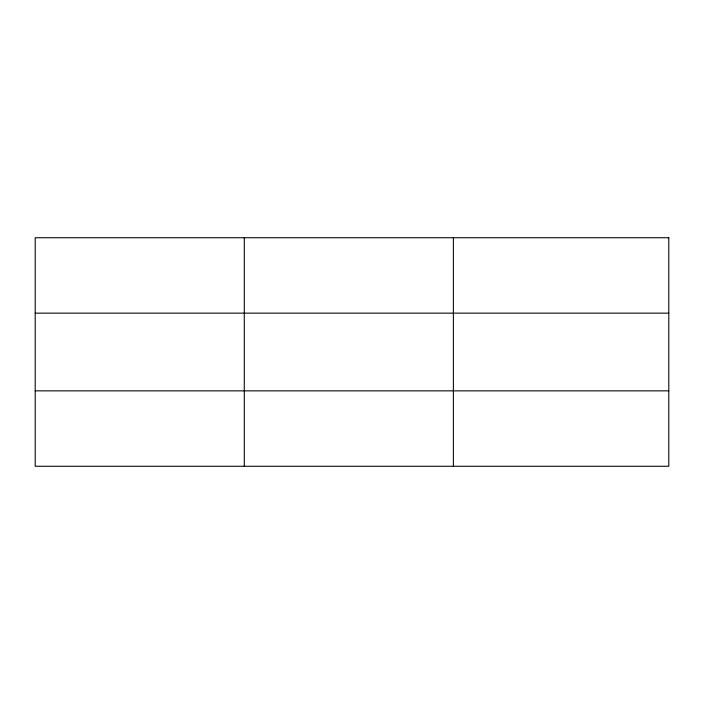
<?xml version="1.0" encoding="UTF-8"?>
<svg xmlns="http://www.w3.org/2000/svg" width="704" height="704" viewBox="0 0 704 704"><rect width="100%" height="100%" fill="white"/><g stroke="black" fill="none" stroke-linecap="round" stroke-linejoin="round"><path stroke-width="1.06" d="M244.288 237.732L244.288 466.268M453.376 237.732L453.376 466.268M35.2 313.148L668.8 313.148M35.2 390.852L668.8 390.852M668.8 237.732L668.8 466.268L35.2 466.268L35.2 237.732L668.8 237.732"/></g></svg>
